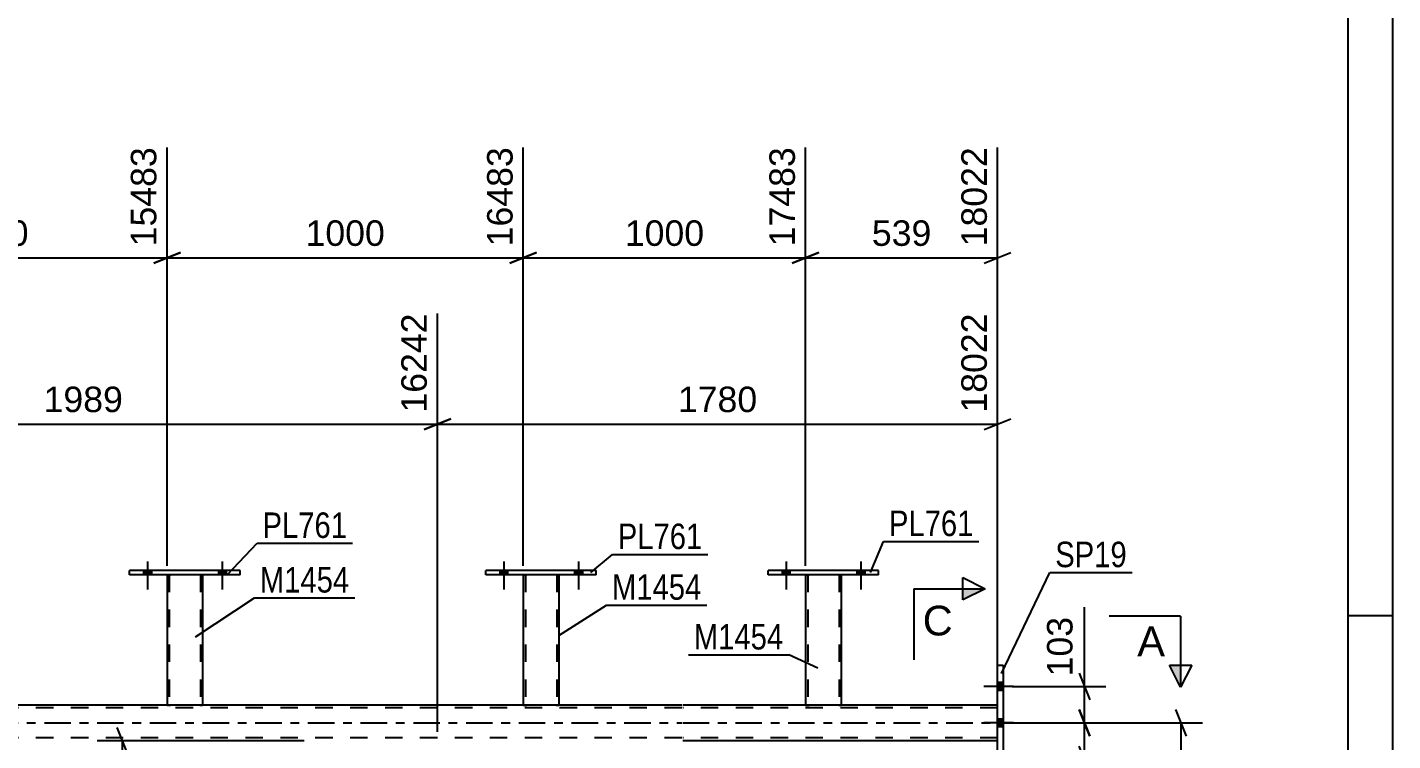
# Model space of a CAD drawing. Header units: millimetres. Extents: x 0 to 841, y 0 to 594.
# Drawn here: x 687.7 to 841, y 433 to 513.1 of the extents above; entities that cross this region are included whole.
import ezdxf

# ---------------------------------------------------------------- set-up
doc = ezdxf.new("R2010")
doc.units = ezdxf.units.MM
doc.linetypes.add('DXK_LINE_DOT2', pattern=[3.9198, 1.9599, -1.9599])
doc.linetypes.add('DXK_LINE_DOT3', pattern=[5.9187, 2.979, -0.9799, 0.9799, -0.9799])
doc.styles.add('Arial', font='ARIAL.TTF', dxfattribs={"height": 0.2})
doc.styles.add('Arial Narrow', font='ARIALN.TTF', dxfattribs={"height": 0.2})

# ---------------------------------------------------------------- blocks, each defined once
blk = doc.blocks.new('Unknown-318886624-1115')
at = {"color": 5, "linetype": 'Continuous'}
for p, q in [((841, 0), (841, 594)), ((836, 5), (836, 589)), ((841, 447), (836, 447))]:
    blk.add_line(p, q, dxfattribs=at)
blk = doc.blocks.new('Part-318886624-3539 - 3093')
at = {"color": 7, "linetype": 'DXK_LINE_DOT2'}
for p, q in [((703.38, 451.62), (703.38, 451.62)), ((703.38, 451.62), (703.38, 451.61)), ((703.38, 451.61), (703.38, 451.62)), ((703.42, 451.62), (703.38, 451.62)), ((703.38, 451.62), (703.42, 451.62)), ((703.52, 451.62), (703.42, 451.62)), ((703.42, 451.62), (703.52, 451.62)), ((703.64, 451.62), (703.52, 451.62)), ((703.52, 451.62), (703.68, 451.62)), ((703.62, 451.62), (703.62, 451.62)), ((703.62, 451.62), (703.62, 436.97)), ((703.64, 451.62), (703.62, 451.62)), ((703.62, 451.62), (703.64, 451.62)), ((707.09, 451.62), (703.64, 451.62)), ((703.69, 451.62), (703.64, 451.62)), ((703.64, 451.62), (703.69, 451.62)), ((707.09, 451.62), (703.68, 451.62)), ((706.99, 451.62), (703.69, 451.62)), ((703.69, 451.62), (703.77, 451.62)), ((707.07, 451.62), (703.77, 451.62)), ((707.07, 451.62), (706.99, 451.62)), ((707.12, 451.62), (707.07, 451.62)), ((707.07, 451.62), (707.12, 451.62)), ((707.09, 451.62), (707.24, 451.62)), ((707.24, 451.62), (707.09, 451.62)), ((707.14, 451.62), (707.12, 451.62)), ((707.12, 451.62), (707.14, 451.62)), ((707.14, 451.62), (707.14, 451.62)), ((707.14, 451.62), (707.14, 436.97)), ((707.24, 451.62), (707.35, 451.62)), ((707.35, 451.62), (707.24, 451.62)), ((707.35, 451.62), (707.38, 451.62)), ((707.38, 451.62), (707.35, 451.62)), ((707.38, 451.62), (707.38, 451.62)), ((707.38, 451.62), (707.38, 451.61)), ((707.38, 451.61), (707.38, 451.62)), ((703.38, 436.97), (703.42, 436.97)), ((703.42, 436.97), (703.52, 436.97)), ((703.52, 436.97), (703.68, 436.97)), ((703.64, 436.97), (703.62, 436.97)), ((703.62, 436.97), (703.64, 436.97)), ((703.69, 436.97), (703.64, 436.97)), ((703.64, 436.97), (703.69, 436.97)), ((707.14, 436.97), (703.68, 436.97)), ((706.99, 436.97), (703.69, 436.97)), ((703.69, 436.97), (703.77, 436.97)), ((707.07, 436.97), (703.77, 436.97)), ((707.07, 436.97), (706.99, 436.97)), ((707.12, 436.97), (707.07, 436.97)), ((707.07, 436.97), (707.12, 436.97)), ((707.14, 436.97), (707.12, 436.97)), ((707.12, 436.97), (707.14, 436.97)), ((707.14, 436.97), (707.24, 436.97)), ((707.24, 436.97), (707.35, 436.97)), ((707.35, 436.97), (707.38, 436.97))]:
    blk.add_line(p, q, dxfattribs=at)
at = {"color": 2, "linetype": 'Continuous'}
for p, q in [((703.38, 451.61), (703.38, 436.97)), ((707.38, 451.61), (707.38, 436.97)), ((703.42, 436.97), (703.38, 436.97)), ((703.52, 436.97), (703.42, 436.97)), ((703.68, 436.97), (703.52, 436.97)), ((707.09, 436.97), (703.68, 436.97)), ((707.24, 436.97), (707.09, 436.97)), ((707.35, 436.97), (707.24, 436.97)), ((707.38, 436.97), (707.35, 436.97))]:
    blk.add_line(p, q, dxfattribs=at)
blk = doc.blocks.new('Bolt-318886624-3362 - 3093')
at = {"linetype": 'Continuous'}
for points in [[(700.74, 451.61), (701.62, 451.61), (701.62, 452.09), (700.74, 452.09)], [(709.14, 451.61), (710.02, 451.61), (710.02, 452.09), (709.14, 452.09)]]:
    blk.add_hatch(color=1, dxfattribs=at).paths.add_polyline_path(points)
at = {"color": 1, "linetype": 'Continuous'}
for p, q in [((701.18, 453.09), (701.18, 449.97)), ((709.58, 453.09), (709.58, 449.97)), ((700.74, 452.09), (700.74, 451.61)), ((701.62, 452.09), (701.62, 451.61)), ((709.14, 452.09), (709.14, 451.61)), ((710.02, 452.09), (710.02, 451.61))]:
    blk.add_line(p, q, dxfattribs=at)
blk = doc.blocks.new('Part-318886624-3229 - 3093')
at = {"color": 2, "linetype": 'Continuous'}
for p, q in [((796.63, 428.47), (796.63, 441.47)), ((796.63, 441.47), (797.27, 441.47)), ((797.27, 441.47), (797.27, 428.47)), ((797.27, 428.47), (796.63, 428.47))]:
    blk.add_line(p, q, dxfattribs=at)
blk = doc.blocks.new('Bolt-318886624-3412 - 3093')
at = {"linetype": 'Continuous'}
for points in [[(740.74, 451.61), (741.62, 451.61), (741.62, 452.09), (740.74, 452.09)], [(749.14, 451.61), (750.02, 451.61), (750.02, 452.09), (749.14, 452.09)]]:
    blk.add_hatch(color=1, dxfattribs=at).paths.add_polyline_path(points)
at = {"color": 1, "linetype": 'Continuous'}
for p, q in [((741.18, 453.09), (741.18, 449.97)), ((749.58, 453.09), (749.58, 449.97)), ((740.74, 452.09), (740.74, 451.61)), ((741.62, 452.09), (741.62, 451.61)), ((749.14, 452.09), (749.14, 451.61)), ((750.02, 452.09), (750.02, 451.61))]:
    blk.add_line(p, q, dxfattribs=at)
blk = doc.blocks.new('Part-318886624-3316 - 3093')
at = {"color": 7, "linetype": 'DXK_LINE_DOT2'}
for p, q in [((775.08, 451.62), (775.08, 451.62)), ((775.08, 451.62), (775.08, 451.61)), ((775.08, 451.61), (775.08, 451.62)), ((775.11, 451.62), (775.08, 451.62)), ((775.08, 451.62), (775.11, 451.62)), ((775.22, 451.62), (775.11, 451.62)), ((775.11, 451.62), (775.22, 451.62)), ((775.34, 451.62), (775.22, 451.62)), ((775.22, 451.62), (775.37, 451.62)), ((775.32, 451.62), (775.32, 451.62)), ((775.32, 451.62), (775.32, 436.97)), ((775.34, 451.62), (775.32, 451.62)), ((775.32, 451.62), (775.34, 451.62)), ((778.78, 451.62), (775.34, 451.62)), ((775.39, 451.62), (775.34, 451.62)), ((775.34, 451.62), (775.39, 451.62)), ((778.78, 451.62), (775.37, 451.62)), ((778.69, 451.62), (775.39, 451.62)), ((775.39, 451.62), (775.47, 451.62)), ((778.77, 451.62), (775.47, 451.62)), ((778.77, 451.62), (778.69, 451.62)), ((778.82, 451.62), (778.77, 451.62)), ((778.77, 451.62), (778.82, 451.62)), ((778.78, 451.62), (778.94, 451.62)), ((778.94, 451.62), (778.78, 451.62)), ((778.84, 451.62), (778.82, 451.62)), ((778.82, 451.62), (778.84, 451.62)), ((778.84, 451.62), (778.84, 451.62)), ((778.84, 451.62), (778.84, 436.97)), ((778.94, 451.62), (779.04, 451.62)), ((779.04, 451.62), (778.94, 451.62)), ((779.04, 451.62), (779.08, 451.62)), ((779.08, 451.62), (779.04, 451.62)), ((779.08, 451.62), (779.08, 451.62)), ((779.08, 451.62), (779.08, 451.61)), ((779.08, 451.61), (779.08, 451.62)), ((775.08, 436.97), (775.11, 436.97)), ((775.11, 436.97), (775.22, 436.97)), ((775.22, 436.97), (775.37, 436.97)), ((775.34, 436.97), (775.32, 436.97)), ((775.32, 436.97), (775.34, 436.97)), ((775.39, 436.97), (775.34, 436.97)), ((775.34, 436.97), (775.37, 436.97)), ((778.84, 436.97), (775.37, 436.97)), ((775.37, 436.97), (775.39, 436.97)), ((778.69, 436.97), (775.39, 436.97)), ((775.39, 436.97), (775.47, 436.97)), ((778.82, 436.97), (775.47, 436.97)), ((778.77, 436.97), (778.69, 436.97)), ((778.82, 436.97), (778.77, 436.97)), ((778.84, 436.97), (778.82, 436.97)), ((778.82, 436.97), (778.84, 436.97)), ((778.84, 436.97), (778.94, 436.97)), ((778.94, 436.97), (779.04, 436.97)), ((779.04, 436.97), (779.08, 436.97))]:
    blk.add_line(p, q, dxfattribs=at)
at = {"color": 2, "linetype": 'Continuous'}
for p, q in [((775.08, 451.61), (775.08, 436.97)), ((779.08, 451.61), (779.08, 436.97)), ((775.11, 436.97), (775.08, 436.97)), ((775.22, 436.97), (775.11, 436.97)), ((775.37, 436.97), (775.22, 436.97)), ((778.78, 436.97), (775.37, 436.97)), ((778.94, 436.97), (778.78, 436.97)), ((779.04, 436.97), (778.94, 436.97)), ((779.08, 436.97), (779.04, 436.97))]:
    blk.add_line(p, q, dxfattribs=at)
blk = doc.blocks.new('Part-318886624-3321 - 3093')
at = {"color": 2, "linetype": 'Continuous'}
for p, q in [((770.88, 451.61), (770.88, 452.09)), ((783.28, 452.09), (770.88, 452.09)), ((783.28, 451.61), (770.88, 451.61)), ((783.28, 451.61), (783.28, 452.09))]:
    blk.add_line(p, q, dxfattribs=at)
blk = doc.blocks.new('Bolt-318886624-3333 - 3093')
at = {"linetype": 'Continuous'}
for points in [[(797.27, 438.63), (797.27, 439.51), (796.63, 439.51), (796.63, 438.63)], [(797.27, 438.63), (797.27, 439.51), (796.63, 439.51), (796.63, 438.63)], [(797.27, 438.63), (797.27, 439.51), (796.63, 439.51), (796.63, 438.63)], [(797.27, 434.53), (797.27, 435.41), (796.63, 435.41), (796.63, 434.53)], [(797.27, 434.53), (797.27, 435.41), (796.63, 435.41), (796.63, 434.53)], [(797.27, 430.43), (797.27, 431.31), (796.63, 431.31), (796.63, 430.43)], [(797.27, 430.43), (797.27, 431.31), (796.63, 431.31), (796.63, 430.43)], [(797.27, 430.43), (797.27, 431.31), (796.63, 431.31), (796.63, 430.43)]]:
    blk.add_hatch(color=1, dxfattribs=at).paths.add_polyline_path(points)
at = {"color": 1, "linetype": 'Continuous'}
for p, q in [((798.43, 439.07), (795.11, 439.07)), ((798.43, 439.07), (795.11, 439.07)), ((798.43, 439.07), (795.11, 439.07)), ((797.27, 439.51), (796.63, 439.51)), ((797.27, 439.51), (796.63, 439.51)), ((797.27, 439.51), (796.63, 439.51)), ((797.27, 438.63), (796.63, 438.63)), ((797.27, 438.63), (796.63, 438.63)), ((797.27, 438.63), (796.63, 438.63)), ((797.27, 435.41), (796.63, 435.41)), ((797.27, 435.41), (796.63, 435.41)), ((798.43, 434.97), (795.11, 434.97)), ((798.43, 434.97), (795.11, 434.97)), ((797.27, 434.53), (796.63, 434.53)), ((797.27, 434.53), (796.63, 434.53)), ((798.43, 430.87), (795.11, 430.87)), ((798.43, 430.87), (795.11, 430.87)), ((798.43, 430.87), (795.11, 430.87)), ((797.27, 431.31), (796.63, 431.31)), ((797.27, 431.31), (796.63, 431.31)), ((797.27, 431.31), (796.63, 431.31)), ((797.27, 430.43), (796.63, 430.43)), ((797.27, 430.43), (796.63, 430.43)), ((797.27, 430.43), (796.63, 430.43))]:
    blk.add_line(p, q, dxfattribs=at)
blk = doc.blocks.new('Bolt-318886624-3339 - 3093')
at = {"linetype": 'Continuous'}
for points in [[(740.74, 451.61), (741.62, 451.61), (741.62, 452.09), (740.74, 452.09)], [(749.14, 451.61), (750.02, 451.61), (750.02, 452.09), (749.14, 452.09)]]:
    blk.add_hatch(color=1, dxfattribs=at).paths.add_polyline_path(points)
at = {"color": 1, "linetype": 'Continuous'}
for p, q in [((741.18, 453.09), (741.18, 449.97)), ((749.58, 453.09), (749.58, 449.97)), ((740.74, 452.09), (740.74, 451.61)), ((741.62, 452.09), (741.62, 451.61)), ((749.14, 452.09), (749.14, 451.61)), ((750.02, 452.09), (750.02, 451.61))]:
    blk.add_line(p, q, dxfattribs=at)
blk = doc.blocks.new('Part-318886624-3359 - 3093')
at = {"color": 7, "linetype": 'DXK_LINE_DOT2'}
for p, q in [((761.18, 436.97), (143.38, 436.97)), ((707.38, 436.97), (703.38, 436.97)), ((747.38, 436.97), (743.38, 436.97)), ((779.08, 436.97), (761.28, 436.97)), ((779.08, 436.97), (775.08, 436.97)), ((796.63, 432.97), (796.63, 436.97)), ((761.18, 436.65), (84.06, 436.65)), ((796.63, 436.65), (761.28, 436.65)), ((761.18, 433.29), (84.06, 433.29)), ((796.63, 433.29), (761.28, 433.29))]:
    blk.add_line(p, q, dxfattribs=at)
at = {"color": 2, "linetype": 'Continuous'}
for p, q in [((703.38, 436.97), (667.38, 436.97)), ((743.38, 436.97), (707.38, 436.97)), ((761.18, 436.97), (747.38, 436.97)), ((775.08, 436.97), (761.28, 436.97)), ((796.63, 436.97), (779.08, 436.97)), ((796.63, 432.97), (761.28, 432.97))]:
    blk.add_line(p, q, dxfattribs=at)
at = {"color": 7, "linetype": 'DXK_LINE_DOT3'}
for p, q in [((74.06, 434.97), (761.18, 434.97)), ((761.28, 434.97), (806.63, 434.97))]:
    blk.add_line(p, q, dxfattribs=at)
blk = doc.blocks.new('Bolt-318886624-3361 - 3093')
at = {"linetype": 'Continuous'}
for points in [[(700.74, 451.61), (701.62, 451.61), (701.62, 452.09), (700.74, 452.09)], [(709.14, 451.61), (710.02, 451.61), (710.02, 452.09), (709.14, 452.09)]]:
    blk.add_hatch(color=1, dxfattribs=at).paths.add_polyline_path(points)
at = {"color": 1, "linetype": 'Continuous'}
for p, q in [((701.18, 453.09), (701.18, 449.97)), ((709.58, 453.09), (709.58, 449.97)), ((700.74, 452.09), (700.74, 451.61)), ((701.62, 452.09), (701.62, 451.61)), ((709.14, 452.09), (709.14, 451.61)), ((710.02, 452.09), (710.02, 451.61))]:
    blk.add_line(p, q, dxfattribs=at)
blk = doc.blocks.new('Part-318886624-3367 - 3093')
at = {"color": 2, "linetype": 'Continuous'}
for p, q in [((739.18, 451.61), (739.18, 452.09)), ((751.58, 452.09), (739.18, 452.09)), ((751.58, 451.61), (739.18, 451.61)), ((751.58, 451.61), (751.58, 452.09))]:
    blk.add_line(p, q, dxfattribs=at)
blk = doc.blocks.new('Bolt-318886624-3413 - 3093')
at = {"linetype": 'Continuous'}
for points in [[(772.44, 451.61), (773.32, 451.61), (773.32, 452.09), (772.44, 452.09)], [(780.84, 451.61), (781.72, 451.61), (781.72, 452.09), (780.84, 452.09)]]:
    blk.add_hatch(color=1, dxfattribs=at).paths.add_polyline_path(points)
at = {"color": 1, "linetype": 'Continuous'}
for p, q in [((772.88, 453.09), (772.88, 449.97)), ((781.28, 453.09), (781.28, 449.97)), ((772.44, 452.09), (772.44, 451.61)), ((773.32, 452.09), (773.32, 451.61)), ((780.84, 452.09), (780.84, 451.61)), ((781.72, 452.09), (781.72, 451.61))]:
    blk.add_line(p, q, dxfattribs=at)
blk = doc.blocks.new('Bolt-318886624-3414 - 3093')
at = {"linetype": 'Continuous'}
for points in [[(772.44, 451.61), (773.32, 451.61), (773.32, 452.09), (772.44, 452.09)], [(780.84, 451.61), (781.72, 451.61), (781.72, 452.09), (780.84, 452.09)]]:
    blk.add_hatch(color=1, dxfattribs=at).paths.add_polyline_path(points)
at = {"color": 1, "linetype": 'Continuous'}
for p, q in [((772.88, 453.09), (772.88, 449.97)), ((781.28, 453.09), (781.28, 449.97)), ((772.44, 452.09), (772.44, 451.61)), ((773.32, 452.09), (773.32, 451.61)), ((780.84, 452.09), (780.84, 451.61)), ((781.72, 452.09), (781.72, 451.61))]:
    blk.add_line(p, q, dxfattribs=at)
blk = doc.blocks.new('Part-318886624-3460 - 3093')
at = {"color": 2, "linetype": 'Continuous'}
for p, q in [((699.18, 451.61), (699.18, 452.09)), ((711.58, 452.09), (699.18, 452.09)), ((711.58, 451.61), (699.18, 451.61)), ((711.58, 451.61), (711.58, 452.09))]:
    blk.add_line(p, q, dxfattribs=at)
blk = doc.blocks.new('Part-318886624-3465 - 3093')
at = {"color": 7, "linetype": 'DXK_LINE_DOT2'}
for p, q in [((743.38, 451.62), (743.38, 451.62)), ((743.38, 451.62), (743.38, 451.61)), ((743.38, 451.61), (743.38, 451.62)), ((743.41, 451.62), (743.38, 451.62)), ((743.38, 451.62), (743.41, 451.62)), ((743.52, 451.62), (743.41, 451.62)), ((743.41, 451.62), (743.52, 451.62)), ((743.64, 451.62), (743.52, 451.62)), ((743.52, 451.62), (743.67, 451.62)), ((743.62, 451.62), (743.62, 451.62)), ((743.62, 451.62), (743.62, 436.97)), ((743.64, 451.62), (743.62, 451.62)), ((743.62, 451.62), (743.64, 451.62)), ((747.08, 451.62), (743.64, 451.62)), ((743.69, 451.62), (743.64, 451.62)), ((743.64, 451.62), (743.69, 451.62)), ((747.08, 451.62), (743.67, 451.62)), ((746.99, 451.62), (743.69, 451.62)), ((743.69, 451.62), (743.77, 451.62)), ((747.07, 451.62), (743.77, 451.62)), ((747.07, 451.62), (746.99, 451.62)), ((747.12, 451.62), (747.07, 451.62)), ((747.07, 451.62), (747.12, 451.62)), ((747.08, 451.62), (747.24, 451.62)), ((747.24, 451.62), (747.08, 451.62)), ((747.14, 451.62), (747.12, 451.62)), ((747.12, 451.62), (747.14, 451.62)), ((747.14, 451.62), (747.14, 451.62)), ((747.14, 451.62), (747.14, 436.97)), ((747.24, 451.62), (747.34, 451.62)), ((747.34, 451.62), (747.24, 451.62)), ((747.34, 451.62), (747.38, 451.62)), ((747.38, 451.62), (747.34, 451.62)), ((747.38, 451.62), (747.38, 451.62)), ((747.38, 451.62), (747.38, 451.61)), ((747.38, 451.61), (747.38, 451.62)), ((743.38, 436.97), (743.41, 436.97)), ((743.41, 436.97), (743.52, 436.97)), ((743.52, 436.97), (743.67, 436.97)), ((743.64, 436.97), (743.62, 436.97)), ((743.62, 436.97), (743.64, 436.97)), ((743.69, 436.97), (743.64, 436.97)), ((743.64, 436.97), (743.67, 436.97)), ((747.14, 436.97), (743.67, 436.97)), ((743.67, 436.97), (743.69, 436.97)), ((746.99, 436.97), (743.69, 436.97)), ((743.69, 436.97), (743.77, 436.97)), ((747.07, 436.97), (743.77, 436.97)), ((747.07, 436.97), (746.99, 436.97)), ((747.12, 436.97), (747.07, 436.97)), ((747.07, 436.97), (747.12, 436.97)), ((747.14, 436.97), (747.12, 436.97)), ((747.12, 436.97), (747.14, 436.97)), ((747.14, 436.97), (747.24, 436.97)), ((747.24, 436.97), (747.34, 436.97)), ((747.34, 436.97), (747.38, 436.97))]:
    blk.add_line(p, q, dxfattribs=at)
at = {"color": 2, "linetype": 'Continuous'}
for p, q in [((743.38, 451.61), (743.38, 436.97)), ((747.38, 451.61), (747.38, 436.97)), ((743.41, 436.97), (743.38, 436.97)), ((743.52, 436.97), (743.41, 436.97)), ((743.67, 436.97), (743.52, 436.97)), ((747.08, 436.97), (743.67, 436.97)), ((747.24, 436.97), (747.08, 436.97)), ((747.34, 436.97), (747.24, 436.97)), ((747.38, 436.97), (747.34, 436.97))]:
    blk.add_line(p, q, dxfattribs=at)
blk = doc.blocks.new('StraightDimension-318886624-10956 - 3093')
at = {"color": 7, "linetype": 'Continuous'}
for p, q in [((663.38, 452.62), (663.38, 499.63)), ((703.38, 452.62), (703.38, 499.63)), ((664.88, 487.82), (661.88, 486.62)), ((701.88, 486.62), (704.88, 487.82)), ((663.38, 487.22), (703.38, 487.22))]:
    blk.add_line(p, q, dxfattribs=at)
at = {"color": 0, "linetype": 'Continuous'}
blk.add_wipeout([(702.78, 500.23), (698.58, 500.23), (698.58, 487.92), (702.78, 487.92)], dxfattribs=at)
at = {"color": 0}
blk.add_wipeout([(688.43, 487.97), (688.43, 492.17), (678.33, 492.17), (678.33, 487.97)], dxfattribs=at)
at = {"color": 3, "linetype": 'Continuous', "style": 'Arial'}
blk.add_text('15483', height=2.865, rotation=90.0002, dxfattribs=at).set_placement((702.18, 488.52))
at = {"color": 3, "style": 'Arial'}
blk.add_text('1000', height=2.865, dxfattribs=at).set_placement((678.93, 488.57))
blk = doc.blocks.new('StraightDimension-318886624-3782 - 3093')
at = {"color": 7, "linetype": 'Continuous'}
for p, q in [((733.75, 433.97), (733.75, 480.96)), ((796.63, 437.97), (796.63, 480.96)), ((735.25, 469.14), (732.25, 467.94)), ((795.13, 467.94), (798.13, 469.14)), ((733.75, 468.54), (796.63, 468.54))]:
    blk.add_line(p, q, dxfattribs=at)
at = {"color": 0, "linetype": 'Continuous'}
blk.add_wipeout([(796.03, 481.56), (791.83, 481.56), (791.83, 469.24), (796.03, 469.24)], dxfattribs=at)
at = {"color": 0}
blk.add_wipeout([(770.24, 469.29), (770.24, 473.49), (760.14, 473.49), (760.14, 469.29)], dxfattribs=at)
at = {"color": 3, "linetype": 'Continuous', "style": 'Arial'}
blk.add_text('18022', height=2.865, rotation=90.0002, dxfattribs=at).set_placement((795.43, 469.84))
at = {"color": 3, "style": 'Arial'}
blk.add_text('1780', height=2.865, dxfattribs=at).set_placement((760.74, 469.89))
blk = doc.blocks.new('StraightDimension-318886624-10953 - 3093')
at = {"color": 7, "linetype": 'Continuous'}
for p, q in [((775.08, 452.62), (775.08, 499.63)), ((796.63, 437.97), (796.63, 499.63)), ((776.58, 487.82), (773.58, 486.62)), ((795.13, 486.62), (798.13, 487.82)), ((775.08, 487.22), (796.63, 487.22))]:
    blk.add_line(p, q, dxfattribs=at)
at = {"color": 0, "linetype": 'Continuous'}
blk.add_wipeout([(796.03, 500.23), (791.83, 500.23), (791.83, 487.92), (796.03, 487.92)], dxfattribs=at)
at = {"color": 0}
blk.add_wipeout([(789.79, 487.97), (789.79, 492.17), (781.92, 492.17), (781.92, 487.97)], dxfattribs=at)
at = {"color": 3, "linetype": 'Continuous', "style": 'Arial'}
blk.add_text('18022', height=2.865, rotation=90.0002, dxfattribs=at).set_placement((795.43, 488.52))
at = {"color": 3, "style": 'Arial'}
blk.add_text('539', height=2.865, dxfattribs=at).set_placement((782.52, 488.57))
blk = doc.blocks.new('StraightDimension-318886624-4095 - 3093')
at = {"color": 7, "linetype": 'Continuous'}
for p, q in [((805.8, 440.57), (807, 437.57)), ((798.27, 439.07), (808.8, 439.07)), ((806.4, 434.97), (806.4, 439.07)), ((807, 433.47), (805.8, 436.47)), ((798.27, 434.97), (808.8, 434.97))]:
    blk.add_line(p, q, dxfattribs=at)
at = {"color": 0}
blk.add_wipeout([(805.65, 447.47), (801.45, 447.47), (801.45, 439.6), (805.65, 439.6)], dxfattribs=at)
at = {"color": 7, "linetype": 'Continuous'}
blk.add_line((806.4, 439.07), (806.4, 447.99), dxfattribs=at)
blk.add_line((806.4, 439.07), (806.4, 447.99), dxfattribs=at)
at = {"color": 3, "style": 'Arial'}
blk.add_text('103', height=2.865, rotation=90.0002, dxfattribs=at).set_placement((805.05, 440.2))
blk = doc.blocks.new('StraightDimension-318886624-3768 - 3093')
at = {"color": 7, "linetype": 'Continuous'}
for p, q in [((654.19, 433.97), (654.19, 485.46)), ((733.75, 433.97), (733.75, 480.96)), ((655.69, 469.14), (652.69, 467.94)), ((732.25, 467.94), (735.25, 469.14)), ((654.19, 468.54), (733.75, 468.54))]:
    blk.add_line(p, q, dxfattribs=at)
at = {"color": 0, "linetype": 'Continuous'}
blk.add_wipeout([(733.15, 481.56), (728.95, 481.56), (728.95, 469.24), (733.15, 469.24)], dxfattribs=at)
at = {"color": 0}
blk.add_wipeout([(699.02, 469.29), (699.02, 473.49), (688.92, 473.49), (688.92, 469.29)], dxfattribs=at)
at = {"color": 3, "linetype": 'Continuous', "style": 'Arial'}
blk.add_text('16242', height=2.865, rotation=90.0002, dxfattribs=at).set_placement((732.55, 469.84))
at = {"color": 3, "style": 'Arial'}
blk.add_text('1989', height=2.865, dxfattribs=at).set_placement((689.52, 469.89))
blk = doc.blocks.new('StraightDimension-318886624-4076 - 3093')
at = {"color": 7, "linetype": 'Continuous'}
for p, q in [((698.99, 431.47), (697.79, 434.47)), ((718.78, 432.97), (695.54, 432.97)), ((698.39, 311.75), (698.39, 432.97)), ((697.79, 313.25), (698.99, 310.25)), ((718.78, 311.75), (695.54, 311.75))]:
    blk.add_line(p, q, dxfattribs=at)
at = {"color": 0}
blk.add_wipeout([(697.64, 377.41), (693.44, 377.41), (693.44, 367.31), (697.64, 367.31)], dxfattribs=at)
at = {"color": 3, "style": 'Arial'}
blk.add_text('3031', height=2.865, rotation=90.0002, dxfattribs=at).set_placement((697.04, 367.91))
blk = doc.blocks.new('StraightDimension-318886624-4087 - 3093')
at = {"color": 7, "linetype": 'Continuous'}
for p, q in [((805.8, 436.47), (807, 433.47)), ((798.27, 434.97), (808.8, 434.97)), ((806.4, 430.87), (806.4, 434.97)), ((807, 429.37), (805.8, 432.37)), ((798.27, 430.87), (808.8, 430.87))]:
    blk.add_line(p, q, dxfattribs=at)
at = {"color": 0}
blk.add_wipeout([(805.65, 430.35), (801.45, 430.35), (801.45, 422.48), (805.65, 422.48)], dxfattribs=at)
at = {"color": 7, "linetype": 'Continuous'}
blk.add_line((806.4, 430.87), (806.4, 421.95), dxfattribs=at)
blk.add_line((806.4, 430.87), (806.4, 421.95), dxfattribs=at)
at = {"color": 3, "style": 'Arial'}
blk.add_text('103', height=2.865, rotation=90.0002, dxfattribs=at).set_placement((805.05, 423.08))
blk = doc.blocks.new('StraightDimension-318886624-10954 - 3093')
at = {"color": 7, "linetype": 'Continuous'}
for p, q in [((743.38, 452.62), (743.38, 499.63)), ((775.08, 452.62), (775.08, 499.63)), ((744.88, 487.82), (741.88, 486.62)), ((773.58, 486.62), (776.58, 487.82)), ((743.38, 487.22), (775.08, 487.22))]:
    blk.add_line(p, q, dxfattribs=at)
at = {"color": 0, "linetype": 'Continuous'}
blk.add_wipeout([(774.48, 500.23), (770.28, 500.23), (770.28, 487.92), (774.48, 487.92)], dxfattribs=at)
at = {"color": 0}
blk.add_wipeout([(764.28, 487.97), (764.28, 492.17), (754.18, 492.17), (754.18, 487.97)], dxfattribs=at)
at = {"color": 3, "linetype": 'Continuous', "style": 'Arial'}
blk.add_text('17483', height=2.865, rotation=90.0002, dxfattribs=at).set_placement((773.88, 488.52))
at = {"color": 3, "style": 'Arial'}
blk.add_text('1000', height=2.865, dxfattribs=at).set_placement((754.78, 488.57))
blk = doc.blocks.new('StraightDimension-318886624-10955 - 3093')
at = {"color": 7, "linetype": 'Continuous'}
for p, q in [((703.38, 452.62), (703.38, 499.63)), ((743.38, 452.62), (743.38, 499.63)), ((704.88, 487.82), (701.88, 486.62)), ((741.88, 486.62), (744.88, 487.82)), ((703.38, 487.22), (743.38, 487.22))]:
    blk.add_line(p, q, dxfattribs=at)
at = {"color": 0, "linetype": 'Continuous'}
blk.add_wipeout([(742.78, 500.23), (738.58, 500.23), (738.58, 487.92), (742.78, 487.92)], dxfattribs=at)
at = {"color": 0}
blk.add_wipeout([(728.43, 487.97), (728.43, 492.17), (718.33, 492.17), (718.33, 487.97)], dxfattribs=at)
at = {"color": 3, "linetype": 'Continuous', "style": 'Arial'}
blk.add_text('16483', height=2.865, rotation=90.0002, dxfattribs=at).set_placement((742.18, 488.52))
at = {"color": 3, "style": 'Arial'}
blk.add_text('1000', height=2.865, dxfattribs=at).set_placement((718.93, 488.57))
blk = doc.blocks.new('StraightDimension-318886624-12674 - 3093')
at = {"color": 7, "linetype": 'Continuous'}
for p, q in [((817.84, 433.47), (816.64, 436.47)), ((797.63, 434.97), (819.64, 434.97)), ((817.24, 309.11), (817.24, 434.97)), ((816.64, 310.61), (817.84, 307.61)), ((742.43, 309.11), (819.64, 309.11))]:
    blk.add_line(p, q, dxfattribs=at)
at = {"color": 0}
blk.add_wipeout([(816.49, 376.3), (812.29, 376.3), (812.29, 367.79), (816.49, 367.79)], dxfattribs=at)
at = {"color": 3, "style": 'Arial Narrow'}
blk.add_text('3147', height=2.863, rotation=90.0002, dxfattribs=at).set_placement((815.89, 368.39))
blk = doc.blocks.new('Mark-318886624-3225 - 3093')
at = {"color": 0}
blk.add_wipeout([(811.15, 452.47), (811.15, 455.47), (803.11, 455.47), (803.11, 452.47)], dxfattribs=at)
blk.add_wipeout([(811.15, 452.47), (811.15, 455.47), (803.11, 455.47), (803.11, 452.47)], dxfattribs=at)
at = {"color": 30, "linetype": 'Continuous'}
for p, q in [((797.06, 440.53), (802.51, 451.87)), ((802.51, 451.87), (811.75, 451.87))]:
    blk.add_line(p, q, dxfattribs=at)
at = {"color": 3, "style": 'Arial Narrow'}
blk.add_text('SP19', height=2.863, dxfattribs=at).set_placement((803.11, 452.47))
blk = doc.blocks.new('Mark-318886624-3312 - 3093')
at = {"color": 0}
blk.add_wipeout([(772.59, 443.22), (772.59, 446.22), (762.53, 446.22), (762.53, 443.22)], dxfattribs=at)
blk.add_wipeout([(772.59, 443.22), (772.59, 446.22), (762.53, 446.22), (762.53, 443.22)], dxfattribs=at)
at = {"color": 30, "linetype": 'Continuous'}
for p in [(761.93, 442.62), (776.46, 441.13)]:
    blk.add_line(p, (773.19, 442.62), dxfattribs=at)
at = {"color": 3, "style": 'Arial Narrow'}
blk.add_text('M1454', height=2.863, dxfattribs=at).set_placement((762.53, 443.22))
blk = doc.blocks.new('Mark-318886624-3317 - 3093')
at = {"color": 0}
blk.add_wipeout([(793.94, 455.96), (793.94, 458.96), (784.44, 458.96), (784.44, 455.96)], dxfattribs=at)
blk.add_wipeout([(793.94, 455.96), (793.94, 458.96), (784.44, 458.96), (784.44, 455.96)], dxfattribs=at)
at = {"color": 30, "linetype": 'Continuous'}
for p, q in [((782.36, 451.88), (783.84, 455.36)), ((783.84, 455.36), (794.54, 455.36))]:
    blk.add_line(p, q, dxfattribs=at)
at = {"color": 3, "style": 'Arial Narrow'}
blk.add_text('PL761', height=2.863, dxfattribs=at).set_placement((784.44, 455.96))
blk = doc.blocks.new('Mark-318886624-3363 - 3093')
at = {"color": 0}
blk.add_wipeout([(763.49, 454.5), (763.49, 457.5), (753.99, 457.5), (753.99, 454.5)], dxfattribs=at)
blk.add_wipeout([(763.49, 454.5), (763.49, 457.5), (753.99, 457.5), (753.99, 454.5)], dxfattribs=at)
at = {"color": 30, "linetype": 'Continuous'}
for p, q in [((750.97, 451.88), (753.39, 453.9)), ((753.39, 453.9), (764.09, 453.9))]:
    blk.add_line(p, q, dxfattribs=at)
at = {"color": 3, "style": 'Arial Narrow'}
blk.add_text('PL761', height=2.863, dxfattribs=at).set_placement((753.99, 454.5))
blk = doc.blocks.new('Mark-318886624-3456 - 3093')
at = {"color": 0}
blk.add_wipeout([(723.6, 455.75), (723.6, 458.75), (714.1, 458.75), (714.1, 455.75)], dxfattribs=at)
blk.add_wipeout([(723.6, 455.75), (723.6, 458.75), (714.1, 458.75), (714.1, 455.75)], dxfattribs=at)
at = {"color": 30, "linetype": 'Continuous'}
for p, q in [((710.12, 451.61), (713.5, 455.15)), ((713.5, 455.15), (724.2, 455.15))]:
    blk.add_line(p, q, dxfattribs=at)
at = {"color": 3, "style": 'Arial Narrow'}
blk.add_text('PL761', height=2.863, dxfattribs=at).set_placement((714.1, 455.75))
blk = doc.blocks.new('Mark-318886624-3461 - 3093')
at = {"color": 0}
blk.add_wipeout([(763.39, 448.81), (763.39, 451.81), (753.34, 451.81), (753.34, 448.81)], dxfattribs=at)
blk.add_wipeout([(763.39, 448.81), (763.39, 451.81), (753.34, 451.81), (753.34, 448.81)], dxfattribs=at)
at = {"color": 30, "linetype": 'Continuous'}
for p, q in [((747.38, 444.78), (752.74, 448.21)), ((752.74, 448.21), (763.99, 448.21))]:
    blk.add_line(p, q, dxfattribs=at)
at = {"color": 3, "style": 'Arial Narrow'}
blk.add_text('M1454', height=2.863, dxfattribs=at).set_placement((753.34, 448.81))
blk = doc.blocks.new('Mark-318886624-3535 - 3093')
at = {"color": 0}
blk.add_wipeout([(723.85, 449.62), (723.85, 452.62), (713.8, 452.62), (713.8, 449.62)], dxfattribs=at)
blk.add_wipeout([(723.85, 449.62), (723.85, 452.62), (713.8, 452.62), (713.8, 449.62)], dxfattribs=at)
at = {"color": 30, "linetype": 'Continuous'}
for p, q in [((706.58, 444.65), (713.2, 449.02)), ((713.2, 449.02), (724.45, 449.02))]:
    blk.add_line(p, q, dxfattribs=at)
at = {"color": 3, "style": 'Arial Narrow'}
blk.add_text('M1454', height=2.863, dxfattribs=at).set_placement((713.8, 449.62))
blk = doc.blocks.new('SectionMark-318886624-4607 - 3093')
at = {"linetype": 'Continuous'}
for points in [[(792.73, 448.8), (792.73, 450.05), (795.23, 450.05)], [(792.73, 423.67), (792.73, 424.92), (795.23, 423.67)]]:
    blk.add_hatch(color=6, dxfattribs=at).paths.add_polyline_path(points)
at = {"color": 6, "linetype": 'Continuous'}
for p, q in [((792.73, 448.8), (792.73, 451.3)), ((792.73, 451.3), (795.23, 450.05)), ((787.23, 450.05), (787.23, 442.05)), ((787.23, 450.05), (795.23, 450.05)), ((795.23, 450.05), (792.73, 448.8)), ((787.23, 423.67), (787.23, 431.67)), ((795.23, 423.67), (792.73, 424.92)), ((792.73, 424.92), (792.73, 422.42)), ((787.23, 423.67), (795.23, 423.67)), ((795.23, 423.67), (792.73, 422.42))]:
    blk.add_line(p, q, dxfattribs=at)
at = {"color": 0, "linetype": 'Continuous'}
for points in [[(791.6, 444.8), (791.6, 448.3), (788.23, 448.3), (788.23, 444.8)], [(791.6, 425.42), (791.6, 428.92), (788.23, 428.92), (788.23, 425.42)]]:
    blk.add_wipeout(points, dxfattribs=at)
at = {"color": 3, "linetype": 'Continuous', "style": 'Arial'}
for p in [(788.23, 444.8), (788.23, 425.42)]:
    blk.add_text('C', height=3.34, dxfattribs=at).set_placement(p)
blk = doc.blocks.new('SectionMark-318886624-4609 - 3093')
at = {"linetype": 'Continuous'}
blk.add_hatch(color=6, dxfattribs=at).paths.add_polyline_path([(815.93, 441.47), (817.18, 441.47), (817.18, 438.97)])
at = {"color": 6, "linetype": 'Continuous'}
for p, q in [((817.18, 446.97), (809.18, 446.97)), ((817.18, 446.97), (817.18, 438.97)), ((815.93, 441.47), (818.43, 441.47)), ((817.18, 438.97), (815.93, 441.47)), ((818.43, 441.47), (817.18, 438.97))]:
    blk.add_line(p, q, dxfattribs=at)
at = {"color": 0, "linetype": 'Continuous'}
blk.add_wipeout([(815.43, 442.47), (815.43, 445.97), (812.32, 445.97), (812.32, 442.47)], dxfattribs=at)
at = {"color": 3, "linetype": 'Continuous', "style": 'Arial'}
blk.add_text('A', height=3.34, dxfattribs=at).set_placement((812.32, 442.47))

msp = doc.modelspace()

# ---------------------------------------------------------------- block references
for name in ['Unknown-318886624-1115', 'Bolt-318886624-3362 - 3093', 'Bolt-318886624-3361 - 3093', 'Bolt-318886624-3412 - 3093', 'Bolt-318886624-3339 - 3093', 'Bolt-318886624-3413 - 3093', 'Bolt-318886624-3414 - 3093', 'Part-318886624-3460 - 3093', 'Part-318886624-3539 - 3093', 'Part-318886624-3367 - 3093', 'Part-318886624-3465 - 3093', 'Part-318886624-3321 - 3093', 'Part-318886624-3316 - 3093', 'Part-318886624-3229 - 3093', 'Bolt-318886624-3333 - 3093', 'Part-318886624-3359 - 3093']:
    msp.add_blockref(name, (0, 0))

# ---------------------------------------------------------------- next in the draw order: block references
for name in ['StraightDimension-318886624-10956 - 3093', 'StraightDimension-318886624-3782 - 3093']:
    msp.add_blockref(name, (0, 0))

# ---------------------------------------------------------------- next in the draw order: block references
for name in ['StraightDimension-318886624-10953 - 3093', 'StraightDimension-318886624-3768 - 3093']:
    msp.add_blockref(name, (0, 0))

# ---------------------------------------------------------------- next in the draw order: block references
for name in ['StraightDimension-318886624-10954 - 3093', 'Mark-318886624-3317 - 3093', 'StraightDimension-318886624-4095 - 3093', 'Mark-318886624-3312 - 3093', 'StraightDimension-318886624-4076 - 3093']:
    msp.add_blockref(name, (0, 0))

# ---------------------------------------------------------------- next in the draw order: block references
for name in ['StraightDimension-318886624-10955 - 3093', 'Mark-318886624-3363 - 3093', 'Mark-318886624-3225 - 3093', 'StraightDimension-318886624-4087 - 3093']:
    msp.add_blockref(name, (0, 0))

# ---------------------------------------------------------------- next in the draw order: block references
for name in ['Mark-318886624-3456 - 3093', 'Mark-318886624-3461 - 3093', 'StraightDimension-318886624-12674 - 3093']:
    msp.add_blockref(name, (0, 0))

# ---------------------------------------------------------------- next in the draw order: block references
for name in ['Mark-318886624-3535 - 3093', 'SectionMark-318886624-4607 - 3093']:
    msp.add_blockref(name, (0, 0))

# ---------------------------------------------------------------- next in the draw order: block references
msp.add_blockref('SectionMark-318886624-4609 - 3093', (0, 0))

doc.saveas('drawing.dxf')
